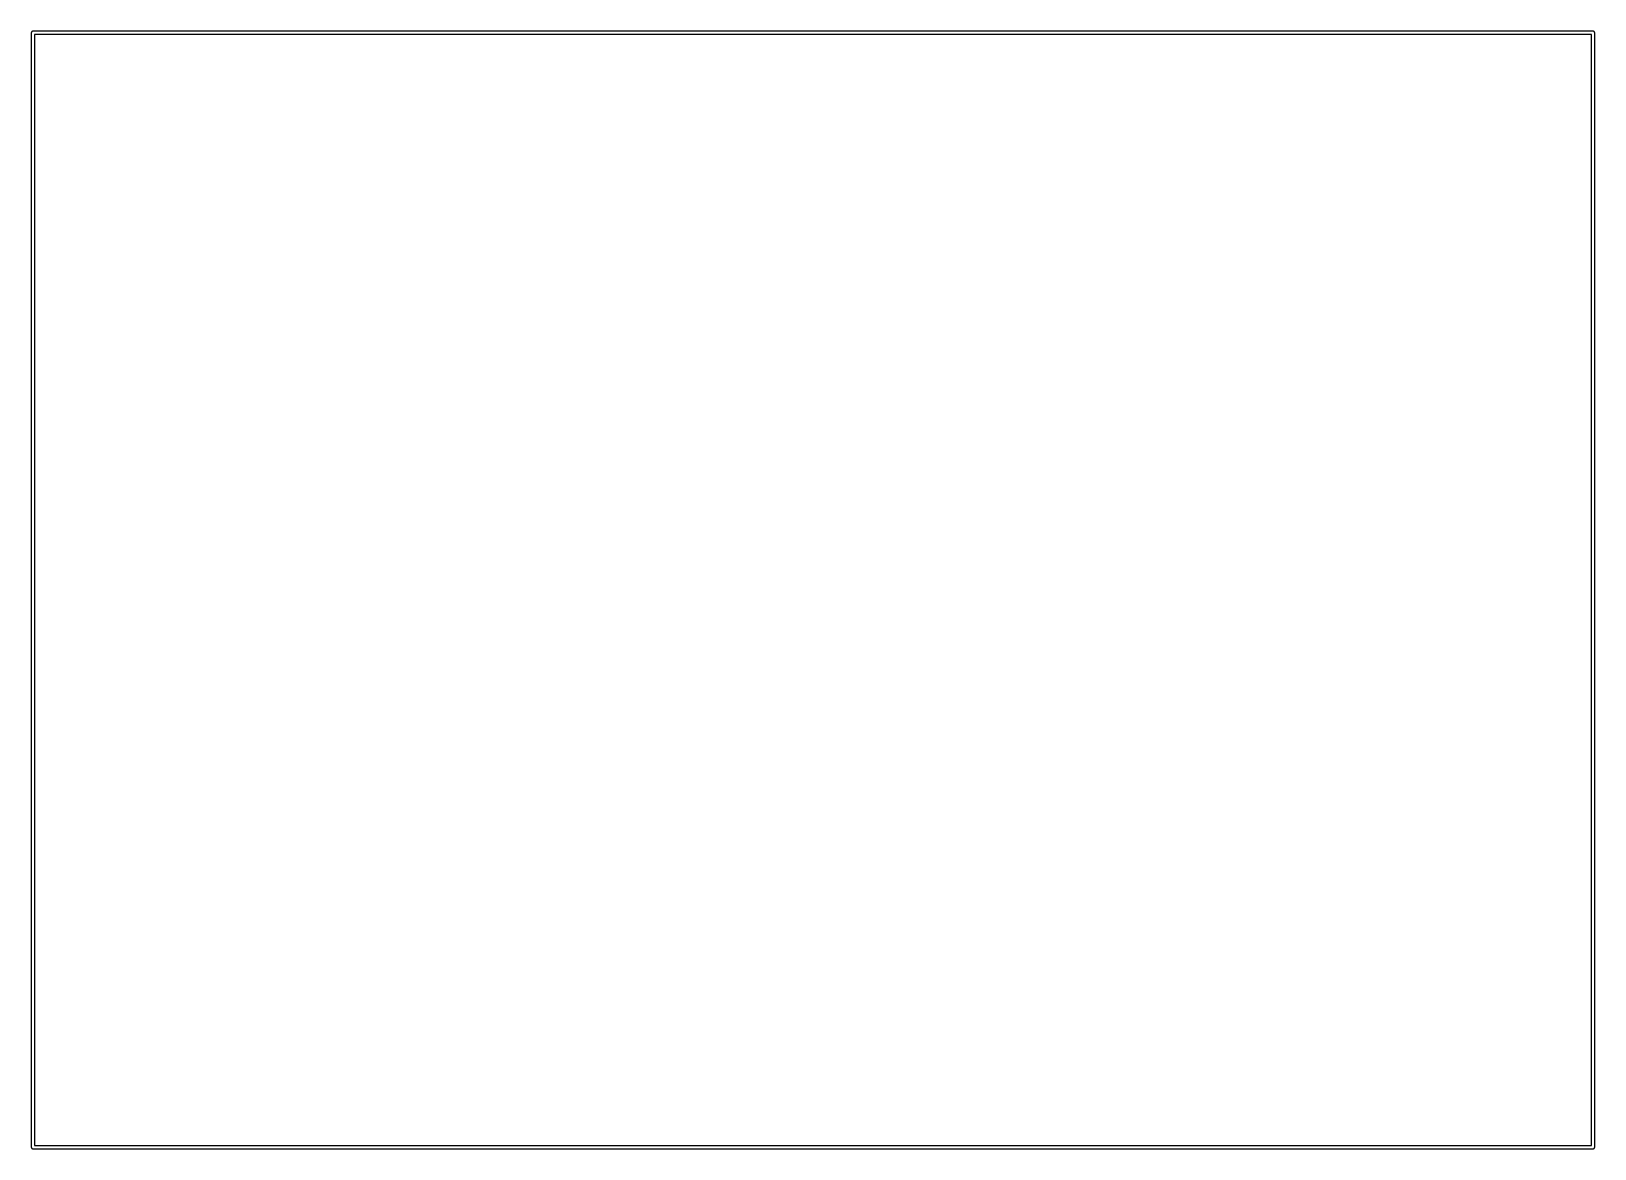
# Model space of a CAD drawing. Header units: metres. Extents: x 59.9 to 130.1, y -130.1 to -79.9.
import ezdxf

# ---------------------------------------------------------------- set-up
doc = ezdxf.new("R2010")
doc.units = ezdxf.units.M

msp = doc.modelspace()

# ---------------------------------------------------------------- linework, layer by layer
for points in [[(59.925, -80), (59.925, -130), (59.925, -130.001), (59.925, -130.002), (59.925, -130.005), (59.925, -130.006), (59.925, -130.007), (59.925, -130.009), (59.926, -130.01), (59.926, -130.012), (59.926, -130.013), (59.926, -130.015), (59.927, -130.016), (59.927, -130.017), (59.928, -130.019), (59.928, -130.021), (59.928, -130.022), (59.929, -130.023), (59.929, -130.024), (59.93, -130.026), (59.93, -130.028), (59.931, -130.029), (59.931, -130.03), (59.932, -130.031), (59.933, -130.033), (59.933, -130.034), (59.934, -130.035), (59.934, -130.036), (59.935, -130.037), (59.936, -130.04), (59.937, -130.041), (59.938, -130.042), (59.938, -130.043), (59.939, -130.044), (59.941, -130.046), (59.941, -130.047), (59.942, -130.048), (59.943, -130.049), (59.944, -130.049), (59.945, -130.051), (59.946, -130.052), (59.947, -130.053), (59.948, -130.054), (59.949, -130.055), (59.951, -130.056), (59.951, -130.057), (59.952, -130.058), (59.953, -130.059), (59.954, -130.059), (59.956, -130.061), (59.957, -130.062), (59.958, -130.062), (59.959, -130.063), (59.96, -130.064), (59.963, -130.065), (59.964, -130.066), (59.965, -130.066), (59.966, -130.067), (59.967, -130.067), (59.969, -130.068), (59.97, -130.069), (59.971, -130.069), (59.972, -130.07), (59.974, -130.07), (59.976, -130.071), (59.977, -130.071), (59.978, -130.072), (59.979, -130.072), (59.981, -130.072), (59.983, -130.073), (59.984, -130.073), (59.985, -130.074), (59.987, -130.074), (59.988, -130.074), (59.99, -130.074), (59.991, -130.075), (59.993, -130.075), (59.994, -130.075), (59.995, -130.075), (59.998, -130.075), (59.999, -130.075), (60, -130.075), (130, -130.075), (130.001, -130.075), (130.002, -130.075), (130.005, -130.075), (130.006, -130.075), (130.007, -130.075), (130.009, -130.075), (130.01, -130.074), (130.012, -130.074), (130.013, -130.074), (130.015, -130.074), (130.016, -130.073), (130.017, -130.073), (130.019, -130.072), (130.021, -130.072), (130.022, -130.072), (130.023, -130.071), (130.024, -130.071), (130.026, -130.07), (130.028, -130.07), (130.029, -130.069), (130.03, -130.069), (130.031, -130.068), (130.033, -130.067), (130.034, -130.067), (130.035, -130.066), (130.036, -130.066), (130.037, -130.065), (130.04, -130.064), (130.041, -130.063), (130.042, -130.062), (130.043, -130.062), (130.044, -130.061), (130.046, -130.059), (130.047, -130.059), (130.048, -130.058), (130.049, -130.057), (130.049, -130.056), (130.051, -130.055), (130.052, -130.054), (130.053, -130.053), (130.054, -130.052), (130.055, -130.051), (130.056, -130.049), (130.057, -130.049), (130.058, -130.048), (130.059, -130.047), (130.059, -130.046), (130.061, -130.044), (130.062, -130.043), (130.062, -130.042), (130.063, -130.041), (130.064, -130.04), (130.065, -130.037), (130.066, -130.036), (130.066, -130.035), (130.067, -130.034), (130.067, -130.033), (130.068, -130.031), (130.069, -130.03), (130.069, -130.029), (130.07, -130.028), (130.07, -130.026), (130.071, -130.024), (130.071, -130.023), (130.072, -130.022), (130.072, -130.021), (130.072, -130.019), (130.073, -130.017), (130.073, -130.016), (130.074, -130.015), (130.074, -130.013), (130.074, -130.012), (130.074, -130.01), (130.075, -130.009), (130.075, -130.007), (130.075, -130.006), (130.075, -130.005), (130.075, -130.002), (130.075, -130.001), (130.075, -130), (130.075, -80), (130.075, -79.999), (130.075, -79.998), (130.075, -79.995), (130.075, -79.994), (130.075, -79.993), (130.075, -79.991), (130.074, -79.99), (130.074, -79.988), (130.074, -79.987), (130.074, -79.985), (130.073, -79.984), (130.073, -79.983), (130.072, -79.981), (130.072, -79.979), (130.072, -79.978), (130.071, -79.977), (130.071, -79.976), (130.07, -79.974), (130.07, -79.972), (130.069, -79.971), (130.069, -79.97), (130.068, -79.969), (130.067, -79.967), (130.067, -79.966), (130.066, -79.965), (130.066, -79.964), (130.065, -79.963), (130.064, -79.96), (130.063, -79.959), (130.062, -79.958), (130.062, -79.957), (130.061, -79.956), (130.059, -79.954), (130.059, -79.953), (130.058, -79.952), (130.057, -79.951), (130.056, -79.951), (130.055, -79.949), (130.054, -79.948), (130.053, -79.947), (130.052, -79.946), (130.051, -79.945), (130.049, -79.944), (130.049, -79.943), (130.048, -79.942), (130.047, -79.941), (130.046, -79.941), (130.044, -79.939), (130.043, -79.938), (130.042, -79.938), (130.041, -79.937), (130.04, -79.936), (130.037, -79.935), (130.036, -79.934), (130.035, -79.934), (130.034, -79.933), (130.033, -79.933), (130.031, -79.932), (130.03, -79.931), (130.029, -79.931), (130.028, -79.93), (130.026, -79.93), (130.024, -79.929), (130.023, -79.929), (130.022, -79.928), (130.021, -79.928), (130.019, -79.928), (130.017, -79.927), (130.016, -79.927), (130.015, -79.926), (130.013, -79.926), (130.012, -79.926), (130.01, -79.926), (130.009, -79.925), (130.007, -79.925), (130.006, -79.925), (130.005, -79.925), (130.002, -79.925), (130.001, -79.925), (130, -79.925), (60, -79.925), (59.999, -79.925), (59.998, -79.925), (59.995, -79.925), (59.994, -79.925), (59.993, -79.925), (59.991, -79.925), (59.99, -79.926), (59.988, -79.926), (59.987, -79.926), (59.985, -79.926), (59.984, -79.927), (59.983, -79.927), (59.981, -79.928), (59.979, -79.928), (59.978, -79.928), (59.977, -79.929), (59.976, -79.929), (59.974, -79.93), (59.972, -79.93), (59.971, -79.931), (59.97, -79.931), (59.969, -79.932), (59.967, -79.933), (59.966, -79.933), (59.965, -79.934), (59.964, -79.934), (59.963, -79.935), (59.96, -79.936), (59.959, -79.937), (59.958, -79.938), (59.957, -79.938), (59.956, -79.939), (59.954, -79.941), (59.953, -79.941), (59.952, -79.942), (59.951, -79.943), (59.951, -79.944), (59.949, -79.945), (59.948, -79.946), (59.947, -79.947), (59.946, -79.948), (59.945, -79.949), (59.944, -79.951), (59.943, -79.951), (59.942, -79.952), (59.941, -79.953), (59.941, -79.954), (59.939, -79.956), (59.938, -79.957), (59.938, -79.958), (59.937, -79.959), (59.936, -79.96), (59.935, -79.963), (59.934, -79.964), (59.934, -79.965), (59.933, -79.966), (59.933, -79.967), (59.932, -79.969), (59.931, -79.97), (59.931, -79.971), (59.93, -79.972), (59.93, -79.974), (59.929, -79.976), (59.929, -79.977), (59.928, -79.978), (59.928, -79.979), (59.928, -79.981), (59.927, -79.983), (59.927, -79.984), (59.926, -79.985), (59.926, -79.987), (59.926, -79.988), (59.926, -79.99), (59.925, -79.991), (59.925, -79.993), (59.925, -79.994), (59.925, -79.995), (59.925, -79.998), (59.925, -79.999), (59.925, -80)], [(60.075, -80.075), (60.075, -129.925), (129.925, -129.925), (129.925, -80.075), (60.075, -80.075)]]:
    msp.add_lwpolyline(points)

doc.saveas('drawing.dxf')
